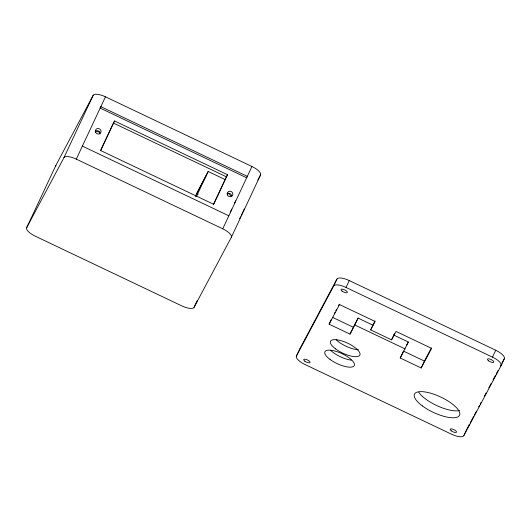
<?xml version="1.0" encoding="UTF-8"?>
<svg xmlns="http://www.w3.org/2000/svg" width="531" height="531" viewBox="0 0 531 531"><rect width="100%" height="100%" fill="white"/><g stroke="black" fill="none" stroke-linecap="round" stroke-linejoin="round"><path stroke-width="0.8" d="M242.966 211.723L244.233 208.988M26.676 227.699L55.868 165.387L93.144 95.341A11.589 3.963 25.1 0 1 105.47 96.815L251.94 166.488A11.589 3.963 25.1 0 1 260.535 174.971L231.343 237.284L194.067 307.336A11.589 3.963 25.1 0 1 181.741 305.863L35.272 236.182A11.589 3.963 25.1 0 1 26.676 227.699L63.952 157.654L93.144 95.341M63.952 157.654A11.589 3.963 25.1 0 1 76.278 159.127L105.47 96.815M100.598 150.432L113.07 123.809M114.537 120.968L100.678 150.545L213.668 204.302L227.527 174.719L114.537 120.968L113.415 123.066L226.405 176.823L227.527 174.719M195.216 196.563L208.172 171.48L225.283 179.624M196.364 196.682L208.172 171.48M213.243 204.92L226.405 176.823M230.388 212.022L231.781 209.041M234.576 203.081L235.625 200.844M231.343 237.284A11.589 3.963 25.1 0 0 222.748 228.808L251.94 166.488M194.067 307.336L197.233 300.579M296.424 356.029L299.657 349.126L336.933 279.08A11.589 3.963 25.1 0 1 349.259 280.554L495.728 350.234A11.589 3.963 25.1 0 1 504.324 358.71L501.091 365.613L463.809 435.659A11.589 3.963 25.1 0 1 451.483 434.185L305.02 364.512A11.589 3.963 25.1 0 1 296.424 356.029L333.7 285.983L336.933 279.08M333.7 285.983A11.589 3.963 25.1 0 1 346.026 287.457L349.259 280.554M372.881 325.145L358.113 318.122L350.029 334.132L329.107 324.175L331.371 319.343M350.029 334.132L358.113 318.122M431.364 347.997L424.402 361.073L403.48 351.117L400.248 358.02L421.169 367.976L431.61 348.363L396.04 331.437L391.566 339.847L370.645 329.89L374.992 320.883M391.566 339.847L394.473 333.634M400.248 358.02L408.326 342.01L393.557 334.988M421.169 367.976L424.402 361.073M501.091 365.613A11.589 3.963 25.1 0 0 492.496 357.137L495.728 350.234M463.809 435.659L466.722 429.453M241.2 215.467L242.607 212.473M239.673 218.659L240.589 216.748M206.094 175.761L196.623 193.563L198.109 194.273M257.814 180.075L260.535 174.971M334.271 313.642L335.048 312.188M335.818 310.735L336.594 309.281M338.526 305.65L339.302 304.197M329.107 324.175L339.548 304.562L375.118 321.487L370.645 329.89M406.461 345.515L408.326 342.01M467.048 428.763L469.377 424.382M470.154 422.922L473.645 416.357M474.422 414.897L476.367 411.246M478.697 406.872L479.473 405.412M480.25 403.952L481.026 402.491M484.518 395.927L486.071 393.006M488.792 387.895L491.122 383.521M493.06 379.871L495.39 375.497M496.166 374.036L498.111 370.386M500.441 366.012L501.218 364.551M501.994 363.091L504.324 358.71M99.728 132.013L95.215 131.476M82.378 146.111L228.841 215.792M76.278 159.127L222.748 228.808M346.026 287.457L492.496 357.137M354.881 325.025L405.093 348.913M332.34 317.272L353.261 327.229M231.217 196.171L228.071 193.072M459.501 410.569A24.911 8.523 25.1 0 1 437.73 406.016A24.911 8.523 25.1 0 1 418.773 392.296M299.53 350.201A11.589 3.963 25.1 0 1 299.657 349.126M358.452 349.763A16.222 5.549 25.1 0 1 336.223 339.794M351.343 360.151A16.222 5.549 25.1 0 1 330.627 350.301M227.208 193.782A2.894 2.721 28 0 1 231.722 196.656M95.388 131.071A2.894 2.721 28 0 1 99.901 133.945M55.742 166.462A11.589 3.963 25.1 0 1 55.868 165.387M100.85 106.671L100.107 108.072L246.57 177.752L247.32 176.352L100.85 106.671M422.304 405.876A24.911 8.523 25.1 0 0 459.514 415.401A24.911 8.523 25.1 0 0 429.247 392.834A24.911 8.523 25.1 0 0 422.304 405.876M451.297 430.847A3.478 1.188 25.1 0 0 456.487 432.181A3.478 1.188 25.1 0 0 452.266 429.028A3.478 1.188 25.1 0 0 451.297 430.847M342.11 291.121A3.478 1.188 25.1 0 0 347.307 292.455A3.478 1.188 25.1 0 0 343.079 289.302A3.478 1.188 25.1 0 0 342.11 291.121M488.573 360.801A3.478 1.188 25.1 0 0 493.77 362.129A3.478 1.188 25.1 0 0 489.542 358.983A3.478 1.188 25.1 0 0 488.573 360.801M304.834 361.166A3.478 1.188 25.1 0 0 310.024 362.5A3.478 1.188 25.1 0 0 305.796 359.348A3.478 1.188 25.1 0 0 304.834 361.166M330.016 359.421A16.222 5.549 25.1 0 0 354.243 365.627A16.222 5.549 25.1 0 0 334.537 350.931A16.222 5.549 25.1 0 0 330.016 359.421M335.605 348.913A16.222 5.549 25.1 0 0 359.839 355.12A16.222 5.549 25.1 0 0 340.125 340.424A16.222 5.549 25.1 0 0 335.605 348.913M227.348 194.85A2.894 2.721 28 0 0 232.239 195.826A2.894 2.721 28 0 0 230.447 191.286A2.894 2.721 28 0 0 227.348 194.85M95.527 132.139A2.894 2.721 28 0 0 100.419 133.115A2.894 2.721 28 0 0 98.633 128.575A2.894 2.721 28 0 0 95.527 132.139"/></g></svg>
